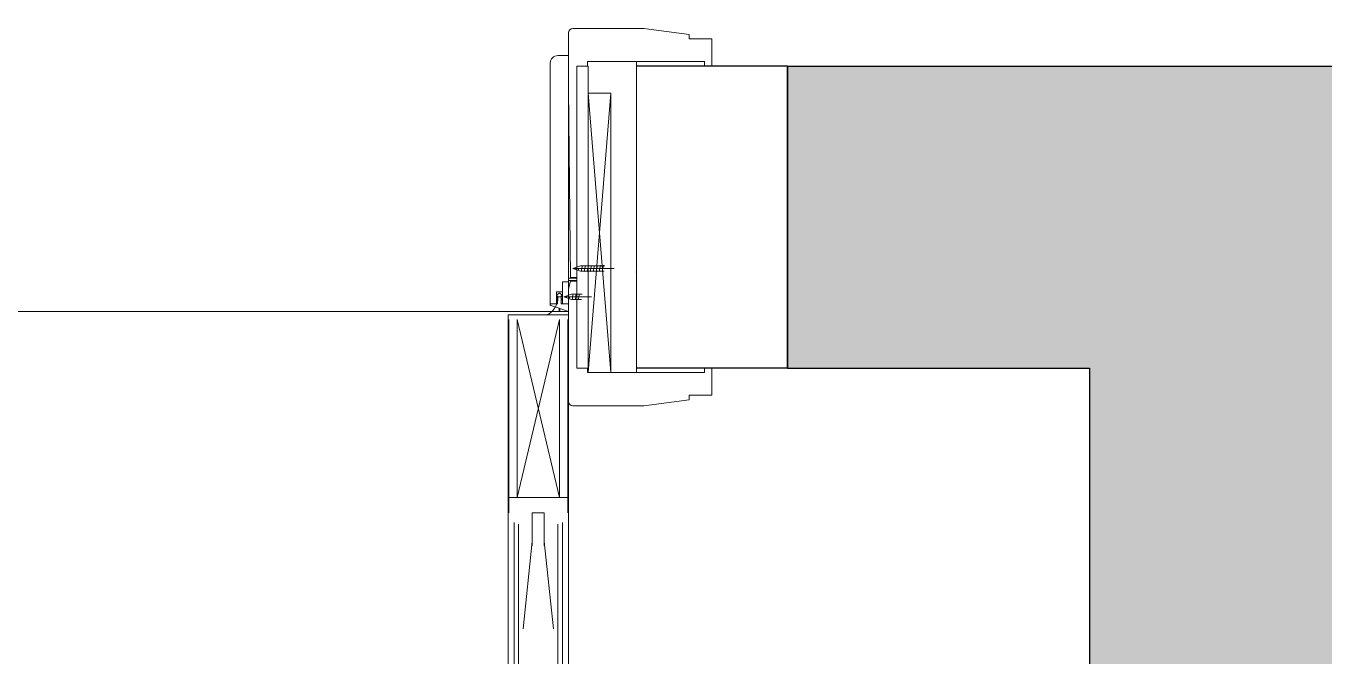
# Model space of a CAD drawing. Header units: millimetres. Extents: x -41640 to 3079702, y -5257903 to 68462.
# Drawn here: x -30475 to -29616, y 39216 to 39634 of the extents above; entities that cross this region are included whole.
import ezdxf

# ---------------------------------------------------------------- set-up
doc = ezdxf.new("R2010")
doc.units = ezdxf.units.MM
doc.header["$LTSCALE"] = 10
doc.layers.get('0').update_dxf_attribs({"color": 255})
doc.layers.add('0008原建筑墙柱体', color=145, linetype='Continuous')
doc.layers.add('新建门窗', color=143, linetype='Continuous', lineweight=5)
doc.layers.add('门', color=143, linetype='Continuous', lineweight=18)

# ---------------------------------------------------------------- blocks, each defined once
blk = doc.blocks.new('rthrtjrtjrt')
at = {"layer": '新建门窗', "color": 45, "lineweight": 5}
for p, q in [((2524873.68, -5030498.45, 0), (2524873.68, -5031298.45, 0)), ((2524913.68, -5030498.45, 0), (2524913.68, -5031298.45, 0)), ((2524877.68, -5031160.95, 0), (2524877.68, -5030635.95, 0)), ((2524877.68, -5031160.95, 0), (2524877.68, -5030635.95, 0)), ((2524906.68, -5031159.95, 0), (2524906.68, -5030636.95, 0)), ((2524909.68, -5030635.95, 0), (2524909.68, -5031160.95, 0)), ((2524909.68, -5030635.95, 0), (2524909.68, -5031160.95, 0)), ((2524873.68, -5031295.45, 0), (2524873.68, -5031167.45, 0)), ((2524873.68, -5031295.45, 0), (2524873.68, -5031167.45, 0)), ((2524874.18, -5031167.45, 0), (2524874.18, -5031295.45, 0)), ((2524913.18, -5031167.45, 0), (2524913.18, -5031295.45, 0)), ((2524913.68, -5031167.45, 0), (2524913.68, -5031295.45, 0)), ((2524913.68, -5031167.45, 0), (2524913.68, -5031295.45, 0)), ((2524874.18, -5031177.45, 0), (2524913.18, -5031177.45, 0)), ((2524879.68, -5031177.45, 0), (2524879.68, -5031295.45, 0)), ((2524907.68, -5031177.45, 0), (2524907.68, -5031295.45, 0)), ((2524913.68, -5031315.85, 0), (2524913.68, -5031241.31, 0)), ((2524963.68, -5031238.31, 0), (2524916.68, -5031238.31, 0)), ((2524993.68, -5031242.31, 0), (2524963.68, -5031238.31, 0)), ((2524993.68, -5031245.31, 0), (2524993.68, -5031242.31, 0)), ((2525008.68, -5031245.31, 0), (2524993.68, -5031245.31, 0)), ((2525008.68, -5031263.31, 0), (2525008.68, -5031245.31, 0)), ((2525003.68, -5031260.31, 0), (2524926.18, -5031260.31, 0)), ((2524926.18, -5031263.31, 0), (2524926.18, -5031260.31, 0)), ((2524926.68, -5031445.31, 0), (2524941.68, -5031260.31, 0)), ((2524941.68, -5031445.31, 0), (2524926.68, -5031260.31, 0)), ((2524926.68, -5031265.31, 0), (2524926.68, -5031260.31, 0)), ((2524941.68, -5031260.31, 0), (2524926.68, -5031260.31, 0)), ((2524926.68, -5031260.31, 0), (2524926.68, -5031445.31, 0)), ((2524941.68, -5031445.31, 0), (2524941.68, -5031260.31, 0)), ((2524958.69, -5031466.31, 0), (2524958.69, -5031260.31, 0)), ((2525003.68, -5031260.31, 0), (2525003.68, -5031263.31, 0)), ((2524913.68, -5031263.31, 0), (2524913.68, -5031308.85, 0)), ((2524919.18, -5031320.85, 0), (2524919.18, -5031263.31, 0)), ((2524926.18, -5031263.31, 0), (2524919.18, -5031263.31, 0)), ((2524919.18, -5031322.85, 0), (2524919.18, -5031263.31, 0)), ((2524919.18, -5031263.31, 0), (2524926.68, -5031263.31, 0)), ((2524919.18, -5031266.31, 0), (2524919.18, -5031322.85, 0)), ((2524919.18, -5031266.31, 0), (2524919.18, -5031322.85, 0)), ((2524926.68, -5031263.31, 0), (2524919.68, -5031263.31, 0)), ((2524926.68, -5031463.31, 0), (2524926.68, -5031263.31, 0)), ((2525003.68, -5031263.31, 0), (2525008.68, -5031263.31, 0)), ((2524913.68, -5031298.45, 0), (2524873.68, -5031298.45, 0)), ((2524901.68, -5031305.85, 0), (2524901.68, -5031305.21, 0)), ((2524902.03, -5031304.73, 0), (2524907.43, -5031302.93, 0)), ((2524907.43, -5031301.1, 0), (2524907.43, -5031302.93, 0)), ((2524907.93, -5031302.76, 0), (2524913.68, -5031300.85, 0)), ((2524907.93, -5031301.1, 0), (2524907.93, -5031302.76, 0)), ((2524913.68, -5031305.85, 0), (2524913.68, -5031300.85, 0)), ((2524913.68, -5031305.85, 0), (2524913.68, -5031301.19, 0)), ((2524906.43, -5031305.85, 0), (2524901.68, -5031305.85, 0)), ((2524905.68, -5031305.85, 0), (2524901.68, -5031305.85, 0)), ((2524901.68, -5031305.85, 0), (2524901.68, -5031465.31, 0)), ((2524905.68, -5031313.85, 0), (2524905.68, -5031305.85, 0)), ((2524905.68, -5031313.85, 0), (2524905.68, -5031305.85, 0)), ((2524905.68, -5031313.85, 0), (2524905.68, -5031305.85, 0)), ((2524909.68, -5031313.85, 0), (2524905.68, -5031313.85, 0)), ((2524909.68, -5031313.85, 0), (2524905.68, -5031313.85, 0)), ((2524909.68, -5031313.85, 0), (2524905.68, -5031313.85, 0)), ((2524906.43, -5031309.37, 0), (2524905.79, -5031308.93, 0)), ((2524907.51, -5031312.85, 0), (2524905.79, -5031311.55, 0)), ((2524906.27, -5031308.6, 0), (2524906.09, -5031308.53, 0)), ((2524906.27, -5031311.22, 0), (2524906.09, -5031311.14, 0)), ((2524906.43, -5031308.52, 0), (2524906.43, -5031305.85, 0)), ((2524906.43, -5031311.14, 0), (2524906.43, -5031309.37, 0)), ((2524907.18, -5031310.45, 0), (2524909.18, -5031310.45, 0)), ((2524907.18, -5031310.45, 0), (2524909.18, -5031310.45, 0)), ((2524907.51, -5031312.85, 0), (2524907.86, -5031312.85, 0)), ((2524907.86, -5031312.85, 0), (2524909.58, -5031311.55, 0)), ((2524908.93, -5031308.52, 0), (2524908.93, -5031305.85, 0)), ((2524913.68, -5031305.85, 0), (2524908.93, -5031305.85, 0)), ((2524908.93, -5031309.37, 0), (2524909.58, -5031308.93, 0)), ((2524908.93, -5031311.14, 0), (2524908.93, -5031309.37, 0)), ((2524909.1, -5031308.6, 0), (2524909.28, -5031308.53, 0)), ((2524909.1, -5031311.22, 0), (2524909.28, -5031311.14, 0)), ((2524909.68, -5031305.85, 0), (2524909.68, -5031313.85, 0)), ((2524909.68, -5031305.85, 0), (2524913.68, -5031305.85, 0)), ((2524909.68, -5031305.85, 0), (2524913.68, -5031305.85, 0)), ((2524909.68, -5031305.85, 0), (2524909.68, -5031313.85, 0)), ((2524909.68, -5031313.85, 0), (2524909.68, -5031305.85, 0)), ((2524909.68, -5031305.85, 0), (2524913.68, -5031305.85, 0)), ((2524909.68, -5031310.95, 0), (2524909.68, -5031319.95, 0)), ((2524909.68, -5031310.95, 0), (2524909.68, -5031319.95, 0)), ((2524915.68, -5031308.74, 0), (2524910.68, -5031310.54, 0)), ((2524915.68, -5031312.34, 0), (2524910.68, -5031310.54, 0)), ((2524928.9, -5031310.54, 0), (2524910.68, -5031310.54, 0)), ((2524913.68, -5031322.85, 0), (2524913.68, -5031305.85, 0)), ((2524913.68, -5031322.85, 0), (2524913.68, -5031305.85, 0)), ((2524913.68, -5031322.85, 0), (2524913.68, -5031305.85, 0)), ((2524913.68, -5031308.85, 0), (2524913.68, -5031315.85, 0)), ((2524922.22, -5031308.74, 0), (2524915.68, -5031308.74, 0)), ((2524922.86, -5031312.34, 0), (2524915.68, -5031312.34, 0)), ((2524919.18, -5031313.85, 0), (2524919.18, -5031315.85, 0)), ((2524958.69, -5031305.7, 0), (2524958.69, -5031325.7, 0)), ((2524910.18, -5031320.45, 0), (2524913.68, -5031320.45, 0)), ((2524910.18, -5031320.45, 0), (2524913.68, -5031320.45, 0)), ((2524913.68, -5031315.85, 0), (2524915.02, -5031320.85, 0)), ((2524913.68, -5031448.31, 0), (2524913.68, -5031321.31, 0)), ((2524913.68, -5031321.31, 0), (2524919.18, -5031321.31, 0)), ((2524913.68, -5031470.31, 0), (2524913.68, -5031321.31, 0)), ((2524919.18, -5031321.31, 0), (2524913.68, -5031321.31, 0)), ((2524919.18, -5031321.31, 0), (2524913.68, -5031321.31, 0)), ((2524913.68, -5031321.31, 0), (2524913.68, -5031321.31, 0)), ((2524913.68, -5031448.31, 0), (2524913.68, -5031321.31, 0)), ((2524913.68, -5031321.31, 0), (2524919.18, -5031321.31, 0)), ((2524913.68, -5031321.81, 0), (2524913.68, -5031448.31, 0)), ((2524919.18, -5031320.85, 0), (2524915.02, -5031320.85, 0)), ((2524919.18, -5031323.31, 0), (2524919.18, -5031321.31, 0)), ((2524919.18, -5031321.31, 0), (2524919.18, -5031448.31, 0)), ((2524919.18, -5031460.31, 0), (2524919.18, -5031321.31, 0)), ((2524919.18, -5031460.31, 0), (2524919.18, -5031321.31, 0)), ((2524919.18, -5031323.31, 0), (2524919.18, -5031321.31, 0)), ((2524919.18, -5031322.85, 0), (2524913.68, -5031322.85, 0)), ((2524919.18, -5031322.85, 0), (2524913.68, -5031322.85, 0)), ((2524913.68, -5031322.85, 0), (2524919.18, -5031322.85, 0)), ((2524913.68, -5031448.31, 0), (2524915.02, -5031323.31, 0)), ((2524913.68, -5031448.31, 0), (2524915.02, -5031323.31, 0)), ((2524919.18, -5031323.31, 0), (2524915.02, -5031323.31, 0)), ((2524919.18, -5031323.31, 0), (2524915.02, -5031323.31, 0)), ((2524921.68, -5031327.49, 0), (2524916.68, -5031329.29, 0)), ((2524943.9, -5031329.29, 0), (2524916.68, -5031329.29, 0)), ((2524921.68, -5031331.09, 0), (2524916.68, -5031329.29, 0)), ((2524919.18, -5031323.31, 0), (2524919.18, -5031463.31, 0)), ((2524919.18, -5031323.31, 0), (2524919.18, -5031463.31, 0)), ((2524937.22, -5031327.49, 0), (2524921.68, -5031327.49, 0)), ((2524937.86, -5031331.09, 0), (2524921.68, -5031331.09, 0)), ((2524913.68, -5031448.31, 0), (2524913.68, -5031485.31, 0)), ((2524913.68, -5031470.31, 0), (2524913.68, -5031448.31, 0)), ((2524926.68, -5031445.31, 0), (2524941.68, -5031445.31, 0)), ((2524919.18, -5031463.31, 0), (2524926.68, -5031463.31, 0)), ((2524926.18, -5031463.31, 0), (2524919.18, -5031463.31, 0)), ((2524919.18, -5031463.31, 0), (2524926.68, -5031463.31, 0)), ((2524926.18, -5031463.31, 0), (2524926.18, -5031466.31, 0)), ((2525003.68, -5031466.31, 0), (2524926.18, -5031466.31, 0)), ((2525003.68, -5031466.31, 0), (2525003.68, -5031463.31, 0)), ((2525003.68, -5031463.31, 0), (2525008.68, -5031463.31, 0)), ((2525008.68, -5031463.31, 0), (2525008.68, -5031481.31, 0)), ((2524906.68, -5031470.31, 0), (2524913.68, -5031470.31, 0)), ((2524993.68, -5031484.31, 0), (2524963.68, -5031488.31, 0)), ((2525008.68, -5031481.31, 0), (2524993.68, -5031481.31, 0)), ((2524993.68, -5031481.31, 0), (2524993.68, -5031484.31, 0)), ((2524963.68, -5031488.31, 0), (2524916.68, -5031488.31, 0))]:
    blk.add_line(p, q, dxfattribs=at)
at = {"layer": '新建门窗', "color": 250, "lineweight": 5}
for p, q in [((2524880.68, -5030636.95, 0), (2524880.68, -5031159.95, 0)), ((2524880.68, -5030636.95, 0), (2524880.68, -5031159.95, 0)), ((2524906.68, -5031159.95, 0), (2524906.68, -5030636.95, 0)), ((2524883.68, -5031090.45, 0), (2524889.68, -5031148.45, 0)), ((2524883.68, -5031090.45, 0), (2524889.68, -5031148.45, 0)), ((2524903.68, -5031090.45, 0), (2524897.68, -5031148.45, 0)), ((2524903.68, -5031090.45, 0), (2524897.68, -5031148.45, 0)), ((2524889.68, -5031167.45, 0), (2524889.68, -5031145.45, 0)), ((2524889.68, -5031167.45, 0), (2524889.68, -5031145.45, 0)), ((2524889.68, -5031145.45, 0), (2524889.68, -5031167.45, 0)), ((2524889.68, -5031145.45, 0), (2524889.68, -5031167.45, 0)), ((2524897.68, -5031167.45, 0), (2524897.68, -5031145.45, 0)), ((2524897.68, -5031145.45, 0), (2524897.68, -5031167.45, 0)), ((2524897.68, -5031145.45, 0), (2524897.68, -5031167.45, 0)), ((2524897.68, -5031145.45, 0), (2524897.68, -5031167.45, 0)), ((2524897.68, -5031167.45, 0), (2524889.68, -5031167.45, 0)), ((2524897.68, -5031167.45, 0), (2524889.68, -5031167.45, 0)), ((2524889.68, -5031167.45, 0), (2524897.68, -5031167.45, 0)), ((2524897.68, -5031167.45, 0), (2524889.68, -5031167.45, 0)), ((2524879.68, -5031295.45, 0), (2524907.68, -5031177.45, 0)), ((2524907.68, -5031295.45, 0), (2524879.68, -5031177.45, 0))]:
    blk.add_line(p, q, dxfattribs=at)
at = {"layer": '新建门窗', "lineweight": 5}
blk.add_line((2524907.68, -5031300.85, 0), (2524907.68, -5031300.85, 0), dxfattribs=at)
at = {"layer": '新建门窗', "color": 45, "lineweight": 5}
for centre, radius, start, end in [((2524916.68, -5031241.31, 0), 3, 90, 180), ((2524894.11, -5031309.95, 0), 12.57, 359.95195, 66.21068), ((2524902.18, -5031305.21, 0), 0.5, 108.43495, 180), ((2524905.94, -5031308.73, 0), 0.25, 53.95868, 233.9356), ((2524905.94, -5031311.34, 0), 0.25, 53.95868, 233.9356), ((2524906.33, -5031308.52, 0), 0.1, 231.35074, 0), ((2524906.33, -5031311.14, 0), 0.1, 231.35074, 0), ((2524907.18, -5031309.95, 0), 0.5, 180, 270), ((2524907.18, -5031309.95, 0), 0.5, 180, 270), ((2524909.03, -5031308.52, 0), 0.1, 180, 308.64926), ((2524909.03, -5031311.14, 0), 0.1, 180, 308.64926), ((2524909.18, -5031310.95, 0), 0.5, 0, 90), ((2524909.18, -5031310.95, 0), 0.5, 0, 90), ((2524909.43, -5031308.73, 0), 0.25, 306.0644, 126.04132), ((2524909.43, -5031311.34, 0), 0.25, 306.0644, 126.04132), ((2524914.44, -5031309.27, 0), 0.322, 137.15983, 176.63807), ((2524934.82, -5031307.48, 0), 20.67, 184.3616, 188.5092), ((2524916.44, -5031308.75, 0), 0.322, 137.15983, 176.63807), ((2524916.44, -5031308.75, 0), 0.322, 137.15983, 176.63807), ((2524936.82, -5031306.96, 0), 20.67, 184.3616, 195.6384), ((2524936.82, -5031306.96, 0), 20.67, 184.3616, 195.6384), ((2524916.61, -5031312.34, 0), 0.363, 327.79208, 1.06539), ((2524916.61, -5031312.34, 0), 0.363, 327.79208, 1.06539), ((2524918.44, -5031308.75, 0), 0.322, 137.15983, 176.63807), ((2524918.44, -5031308.75, 0), 0.322, 137.15983, 176.63807), ((2524938.82, -5031306.96, 0), 20.67, 184.3616, 195.6384), ((2524938.82, -5031306.96, 0), 20.67, 184.3616, 195.6384), ((2524918.61, -5031312.34, 0), 0.363, 327.79208, 1.06539), ((2524918.61, -5031312.34, 0), 0.363, 327.79208, 1.06539), ((2524920.44, -5031308.75, 0), 0.322, 137.15983, 176.63807), ((2524940.82, -5031306.96, 0), 20.67, 184.3616, 195.6384), ((2524920.61, -5031312.34, 0), 0.363, 327.79208, 1.06539), ((2524922.44, -5031308.75, 0), 0.322, 137.15983, 176.63807), ((2524910.18, -5031319.95, 0), 0.5, 180, 270), ((2524910.18, -5031319.95, 0), 0.5, 180, 270), ((2524920.44, -5031328.03, 0), 0.322, 137.15983, 176.63807), ((2524940.82, -5031326.24, 0), 20.67, 184.3616, 188.5092), ((2524922.44, -5031327.51, 0), 0.322, 137.15983, 176.63807), ((2524942.82, -5031325.72, 0), 20.67, 184.3616, 195.6384), ((2524922.61, -5031331.1, 0), 0.363, 327.79208, 1.06539), ((2524924.44, -5031327.51, 0), 0.322, 137.15983, 176.63807), ((2524944.82, -5031325.72, 0), 20.67, 184.3616, 195.6384), ((2524924.61, -5031331.1, 0), 0.363, 327.79208, 1.06539), ((2524926.44, -5031327.51, 0), 0.322, 137.15983, 176.63807), ((2524946.82, -5031325.72, 0), 20.67, 184.3616, 195.6384), ((2524926.61, -5031331.1, 0), 0.363, 327.79208, 1.06539), ((2524928.44, -5031327.51, 0), 0.322, 137.15983, 176.63807), ((2524948.82, -5031325.72, 0), 20.67, 184.3616, 195.6384), ((2524928.61, -5031331.1, 0), 0.363, 327.79208, 1.06539), ((2524930.44, -5031327.51, 0), 0.322, 137.15983, 176.63807), ((2524930.45, -5031327.53, 0), 0.322, 137.15983, 176.63807), ((2524950.82, -5031325.72, 0), 20.67, 184.3616, 195.6384), ((2524950.82, -5031325.74, 0), 20.67, 184.3616, 195.6384), ((2524930.61, -5031331.1, 0), 0.363, 327.79208, 1.06539), ((2524930.61, -5031331.12, 0), 0.363, 327.79208, 1.06539), ((2524932.45, -5031327.53, 0), 0.322, 137.15983, 176.63807), ((2524952.82, -5031325.74, 0), 20.67, 184.3616, 195.6384), ((2524932.61, -5031331.12, 0), 0.363, 327.79208, 1.06539), ((2524934.45, -5031327.53, 0), 0.322, 137.15983, 176.63807), ((2524934.45, -5031327.57, 0), 0.322, 137.15983, 176.63807), ((2524954.82, -5031325.74, 0), 20.67, 184.3616, 195.6384), ((2524954.83, -5031325.77, 0), 20.67, 184.3616, 195.6384), ((2524934.61, -5031331.12, 0), 0.363, 327.79208, 1.06539), ((2524934.62, -5031331.15, 0), 0.363, 327.79208, 1.06539), ((2524936.45, -5031327.53, 0), 0.322, 137.15983, 176.63807), ((2524936.45, -5031327.57, 0), 0.322, 137.15983, 176.63807), ((2524956.82, -5031325.74, 0), 20.67, 184.3616, 195.6384), ((2524956.83, -5031325.77, 0), 20.67, 184.3616, 195.6384), ((2524936.62, -5031331.12, 0), 0.363, 327.79208, 1.06539), ((2524936.62, -5031331.15, 0), 0.363, 327.79208, 1.06539), ((2524937.44, -5031327.51, 0), 0.322, 137.15983, 176.63807), ((2524906.68, -5031465.31, 0), 5, 180, 270), ((2524916.68, -5031485.31, 0), 3, 180, 270)]:
    blk.add_arc(centre, radius, start, end, dxfattribs=at)
at = {"layer": '新建门窗', "lineweight": 5}
for start, end in [(90, 180), (0, 90)]:
    blk.add_arc((2524907.68, -5031301.1, 0), 0.25, start, end, dxfattribs=at)
at = {"layer": '新建门窗', "color": 45, "lineweight": 5}
blk.add_point((2524958.69, -5031326.93, 0), dxfattribs=at)
at = {"layer": '门', "color": 251, "lineweight": 5}
blk.add_line((2524913.68, -5031300.85, 0), (2524105.68, -5031300.85, 0), dxfattribs=at)
blk.add_arc((2524880.84, -5031273.97, 0), 775.52, 90.08537, 181.76413, dxfattribs=at)

msp = doc.modelspace()

# ---------------------------------------------------------------- hatches: boundary and pattern name
at = {"layer": '0008原建筑墙柱体'}
msp.add_hatch(color=252, dxfattribs=at).paths.add_polyline_path([(-24571.08, 40607.04), (-27571.08, 40607.04), (-27571.08, 39607.04), (-29971.31, 39607.04), (-29971.31, 39407.04), (-29771.31, 39407.04), (-29771.31, 35607.04), (-29571.31, 35607.04), (-29571.31, 39407.04), (-27371.08, 39407.04), (-27371.08, 40407.04), (-24771.08, 40407.04), (-24771.08, 39257.04), (-24421.08, 39257.04), (-24421.08, 39477.04), (-24571.08, 39477.04)])

# ---------------------------------------------------------------- linework, layer by layer
at = {"color": 7}
for p, q in [((-29971.31, 39607.04), (-29971.31, 39407.04)), ((-29971.31, 39407.04), (-29971.31, 39607.04)), ((-29971.31, 39407.04), (-29771.31, 39407.04)), ((-29971.31, 39407.04), (-29771.31, 39407.04)), ((-29771.31, 39407.04), (-29771.31, 35607.04))]:
    msp.add_line(p, q, dxfattribs=at)
at = {"color": 7, "ltscale": 0.5}
msp.add_line((-29971.31, 39607.04), (-27571.08, 39607.04), dxfattribs=at)
at = {"color": 7}
for points in [[(-29971.31, 39607.04), (-30071.31, 39607.04)], [(-29971.31, 39407.04), (-30071.31, 39407.04)]]:
    msp.add_lwpolyline(points, dxfattribs=at)

# ---------------------------------------------------------------- block references
at = {"color": 45, "xscale": -1, "rotation": 180}
msp.add_blockref('rthrtjrtjrt', (-2555030, -4991856.27, 0), dxfattribs=at)

doc.saveas('drawing.dxf')
